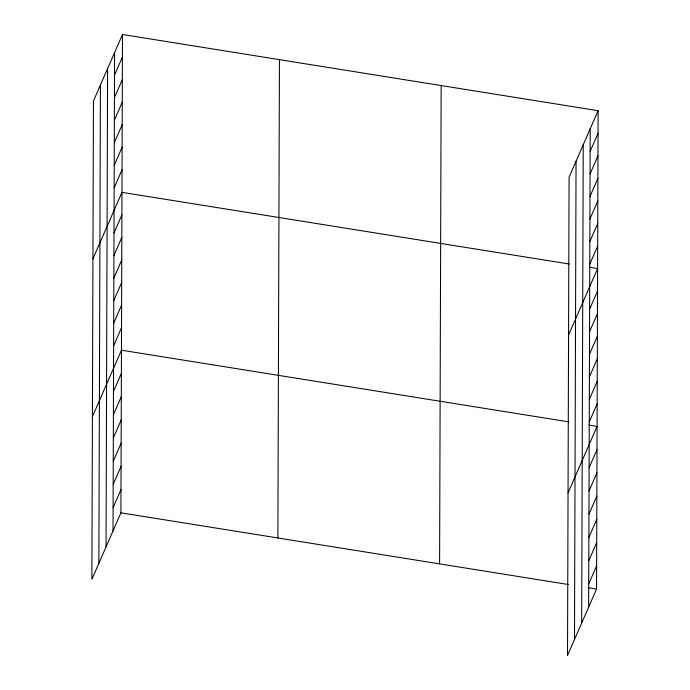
<?xml version="1.0" encoding="UTF-8"?>
<svg xmlns="http://www.w3.org/2000/svg" width="690" height="690" viewBox="0 0 690 690"><rect width="100%" height="100%" fill="white"/><g stroke="black" fill="none" stroke-linecap="round" stroke-linejoin="round"><path stroke-width="1.03" d="M98.86 563.325L100.421 84.999M106.044 546.877L107.606 68.552M113.022 530.912L114.583 52.587M122.484 34.5L93.452 100.964L91.882 579.289L120.922 512.825L122.484 34.5L598.118 110.711L596.548 589.036L567.516 655.5L569.077 177.175L598.118 110.711M277.88 537.976L279.441 59.651M439.59 563.885L441.16 85.56M574.485 639.535L576.055 161.21M581.67 623.087L583.24 144.762M588.648 607.131L590.209 128.806M114.505 75.141L122.415 57.046M114.437 97.687L122.337 79.6M114.359 120.241L122.268 102.146M114.29 142.787L122.19 124.7M114.212 165.341L122.121 147.246M114.143 187.887L122.044 169.8M92.934 258.81L121.966 192.346L569.345 264.037M113.997 232.987L121.897 214.901M113.919 255.533L121.82 237.446M113.85 278.087L121.751 260.001M113.772 300.633L121.673 282.546M113.695 323.187L121.604 305.092M113.626 345.733L121.526 327.647M92.417 416.656L121.457 350.192L568.827 421.883M113.479 391.515L121.38 373.428M113.401 414.75L121.302 396.664M113.324 437.986L121.224 419.891M113.246 461.213L121.147 443.127M113.169 484.449L121.078 466.362M113.1 507.685L121 489.589M590.14 151.351L598.04 133.265M590.062 173.897L597.963 155.811M589.993 196.452L597.894 178.365M589.916 218.997L597.816 200.911M589.846 241.552L597.747 223.465M589.769 264.098L597.669 246.011M568.56 335.021L597.6 268.557L589.226 267.22M589.622 309.198L597.523 291.111M589.545 331.752L597.454 313.657M589.476 354.298L597.376 336.211M589.398 376.844L597.307 358.757M589.329 399.398L597.23 381.311M589.251 421.944L597.152 403.857M568.043 492.867L597.083 426.411L588.708 425.066M589.105 467.734L597.005 449.639M589.027 490.961L596.928 472.874M588.95 514.197L596.85 496.11M588.872 537.432L596.781 519.337M588.803 560.659L596.703 542.573M588.725 583.895L596.626 565.809M120.922 512.825L568.301 584.508M588.182 587.699L596.548 589.036"/></g></svg>
